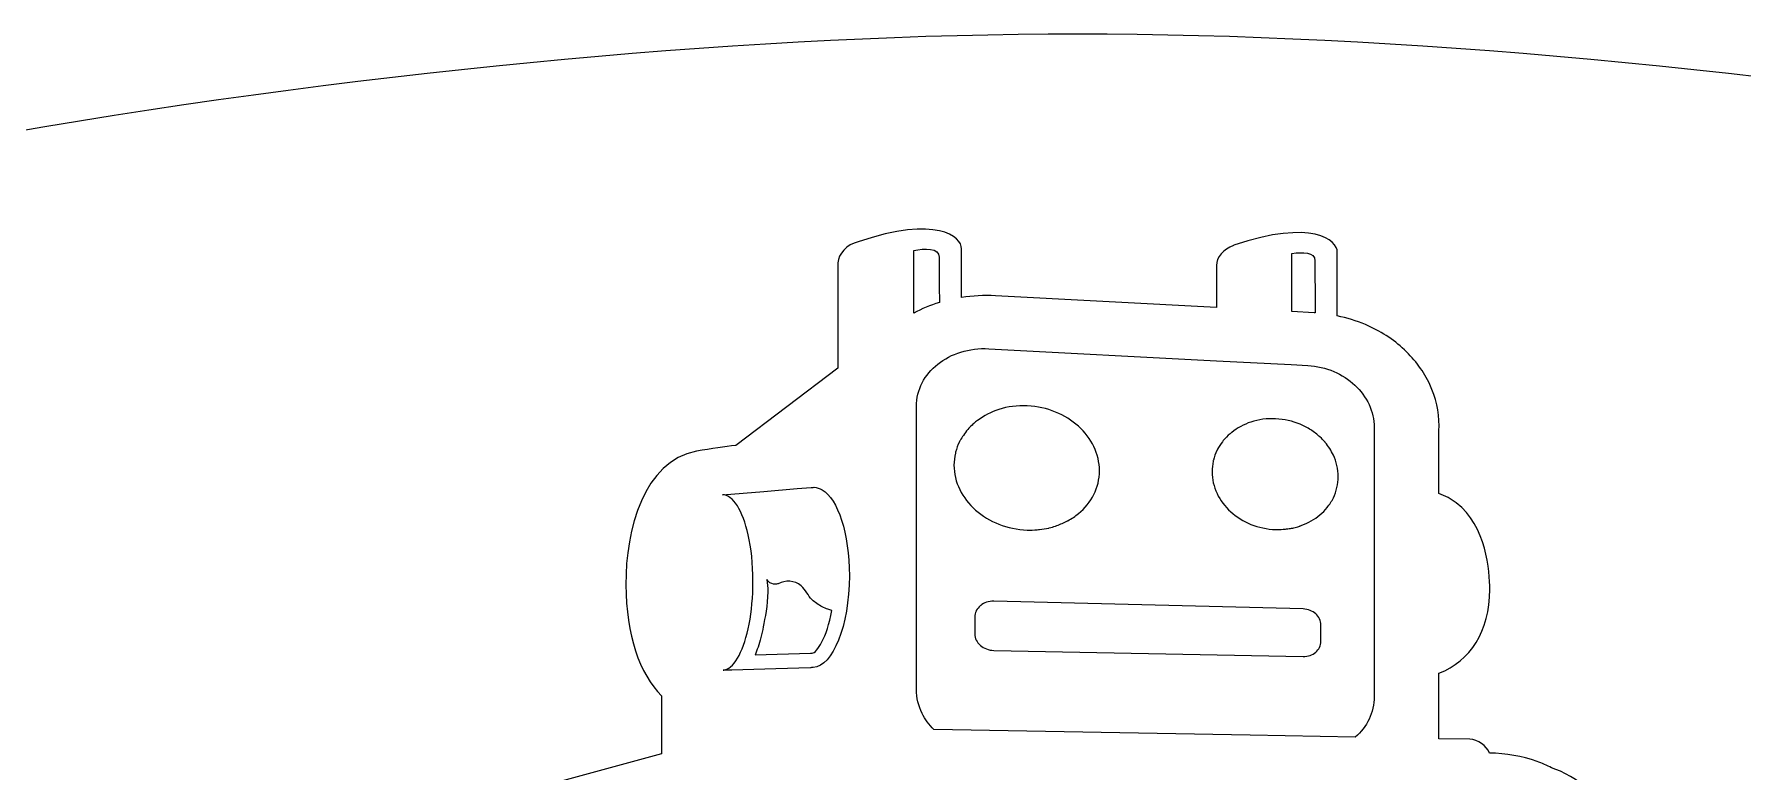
# Model space of a CAD drawing. Header units: millimetres. Extents: x -1134 to -106, y -482 to -94.
# Drawn here: x -995.9 to -945.4, y -394.2 to -372.4 of the extents above; entities that cross this region are included whole.
import ezdxf

# ---------------------------------------------------------------- set-up
doc = ezdxf.new("R2010")
doc.units = ezdxf.units.MM
doc.layers.add('CUTS', color=1, linetype='Continuous', true_color=0xff0000)
doc.layers.add('TEXT', color=5, linetype='Continuous', true_color=0x0000ff)

msp = doc.modelspace()

# ---------------------------------------------------------------- linework, layer by layer
at = {"layer": 'CUTS', "color": 1, "lineweight": 25, "true_color": 0xff0000}
for points in [[(-965.025, -372.386), (-983.555, -372.386), (-1010.733, -376.484), (-1024.865, -383.469)], [(-905.186, -383.469), (-919.318, -376.484), (-946.496, -372.386), (-965.025, -372.386)]]:
    msp.add_open_spline(points, degree=3, dxfattribs=at)
at = {"layer": 'TEXT', "color": 5, "lineweight": 25, "true_color": 0x0000ff}
for points in [[(-969.876, -380.646), (-969.876, -378.789), (-969.876, -378.789)], [(-968.46, -380.181), (-968.46, -378.738)], [(-958.032, -380.633), (-958.688, -380.598), (-958.688, -378.879), (-958.688, -378.88)], [(-957.348, -380.726), (-957.348, -378.841)], [(-972.116, -379.157), (-972.116, -382.055)], [(-960.925, -379.237), (-960.925, -380.481), (-967.462, -380.132)], [(-967.651, -381.698), (-960.925, -382.053), (-958.709, -382.169), (-958.223, -382.195)], [(-972.122, -382.276), (-975.134, -384.558)], [(-969.796, -391.782), (-969.796, -383.409)], [(-956.256, -384.03), (-956.256, -391.99)], [(-954.342, -385.985), (-954.342, -384.119), (-954.337, -383.978)], [(-975.53, -386.02), (-974.305, -385.921), (-974.305, -385.92)], [(-974.305, -385.92), (-973.326, -385.84), (-972.913, -385.807)], [(-958.36, -389.401), (-967.505, -389.172)], [(-968.071, -389.639), (-968.071, -390.138)], [(-957.832, -390.359), (-957.832, -389.879)], [(-967.505, -390.628), (-958.36, -390.81)], [(-974.566, -390.763), (-972.926, -390.714)], [(-972.85, -391.135), (-972.85, -391.135), (-972.875, -391.135)], [(-972.92, -391.139), (-972.927, -391.139), (-973.949, -391.17), (-975.252, -391.21), (-975.515, -391.217)], [(-972.915, -391.139), (-972.916, -391.139)], [(-953.431, -393.26), (-954.342, -393.243), (-954.342, -391.304)], [(-977.333, -391.972), (-977.333, -393.693), (-980.372, -394.521)], [(-956.816, -393.198), (-959.922, -393.141), (-969.28, -392.97)]]:
    msp.add_lwpolyline(points, dxfattribs=at)
for points in [[(-968.46, -378.738), (-968.46, -378.382), (-969.19, -377.745), (-971.521, -378.532)], [(-957.348, -378.841), (-957.348, -378.486), (-958.077, -377.848), (-960.408, -378.635)], [(-971.521, -378.532), (-971.849, -378.614), (-972.116, -378.893), (-972.116, -379.157)], [(-969.876, -378.789), (-969.553, -378.729), (-969.122, -378.703), (-969.122, -378.99)], [(-969.122, -378.99), (-969.122, -379.294), (-969.119, -379.93), (-969.117, -380.329)], [(-960.422, -378.642), (-960.707, -378.749), (-960.925, -378.999), (-960.925, -379.237)], [(-960.408, -378.635), (-960.415, -378.638), (-960.418, -378.639), (-960.422, -378.642)], [(-958.688, -378.88), (-958.377, -378.831), (-958.01, -378.829), (-958.01, -379.095)], [(-958.01, -379.095), (-958.01, -379.458), (-958.005, -380.299), (-958.004, -380.637)], [(-969.118, -380.329), (-969.386, -380.411), (-969.638, -380.519), (-969.876, -380.646)], [(-967.462, -380.132), (-967.802, -380.113), (-968.136, -380.132), (-968.46, -380.181)], [(-958.004, -380.637), (-958.013, -380.637), (-958.023, -380.633), (-958.032, -380.633)], [(-956.517, -380.984), (-956.782, -380.869), (-957.061, -380.786), (-957.348, -380.726)], [(-955.364, -381.73), (-955.693, -381.42), (-956.081, -381.168), (-956.517, -380.984)], [(-969.163, -382.152), (-968.969, -381.997), (-968.737, -381.876), (-968.481, -381.797)], [(-968.481, -381.797), (-968.226, -381.718), (-967.945, -381.683), (-967.651, -381.698)], [(-954.612, -382.754), (-954.787, -382.378), (-955.04, -382.033), (-955.364, -381.73)], [(-972.116, -382.055), (-972.116, -382.119), (-972.122, -382.276), (-972.122, -382.276)], [(-969.625, -382.707), (-969.516, -382.496), (-969.359, -382.307), (-969.163, -382.152)], [(-958.223, -382.195), (-957.948, -382.206), (-957.69, -382.271), (-957.454, -382.372)], [(-957.454, -382.372), (-957.218, -382.472), (-957.007, -382.609), (-956.829, -382.778)], [(-969.796, -383.409), (-969.796, -383.157), (-969.735, -382.922), (-969.625, -382.707)], [(-956.829, -382.778), (-956.652, -382.942), (-956.508, -383.136), (-956.41, -383.349)], [(-954.337, -383.978), (-954.337, -383.559), (-954.43, -383.147), (-954.612, -382.754)], [(-967.356, -383.496), (-967.59, -383.568), (-967.801, -383.681), (-967.985, -383.819)], [(-966.517, -383.389), (-966.812, -383.376), (-967.097, -383.413), (-967.356, -383.496)], [(-965.682, -383.571), (-965.937, -383.467), (-966.221, -383.402), (-966.517, -383.389)], [(-956.41, -383.349), (-956.31, -383.562), (-956.256, -383.792), (-956.256, -384.03)], [(-968.151, -383.961), (-968.192, -384.002), (-968.237, -384.042), (-968.276, -384.085)], [(-968.046, -383.858), (-968.084, -383.891), (-968.114, -383.928), (-968.151, -383.961)], [(-967.985, -383.819), (-968.005, -383.834), (-968.027, -383.844), (-968.046, -383.858)], [(-965.004, -383.994), (-965.197, -383.82), (-965.426, -383.677), (-965.682, -383.571)], [(-964.548, -384.594), (-964.656, -384.372), (-964.813, -384.169), (-965.004, -383.994)], [(-959.901, -383.868), (-960.115, -383.937), (-960.307, -384.043), (-960.472, -384.174)], [(-959.172, -383.772), (-959.429, -383.76), (-959.677, -383.794), (-959.901, -383.868)], [(-958.449, -383.933), (-958.671, -383.84), (-958.914, -383.785), (-959.172, -383.772)], [(-958.135, -384.098), (-958.234, -384.035), (-958.339, -383.979), (-958.449, -383.933)], [(-975.134, -384.558), (-975.464, -384.593), (-975.848, -384.65), (-976.304, -384.734)], [(-968.523, -384.453), (-968.571, -384.55), (-968.61, -384.652), (-968.637, -384.758)], [(-968.513, -384.426), (-968.518, -384.436), (-968.519, -384.445), (-968.523, -384.453)], [(-968.503, -384.411), (-968.506, -384.418), (-968.509, -384.422), (-968.513, -384.426)], [(-968.405, -384.264), (-968.438, -384.314), (-968.475, -384.358), (-968.503, -384.411)], [(-968.276, -384.085), (-968.325, -384.142), (-968.364, -384.203), (-968.405, -384.264)], [(-960.747, -384.453), (-960.8, -384.521), (-960.849, -384.597), (-960.89, -384.675)], [(-960.722, -384.419), (-960.73, -384.429), (-960.738, -384.442), (-960.747, -384.453)], [(-960.52, -384.213), (-960.591, -384.277), (-960.66, -384.343), (-960.722, -384.419)], [(-960.499, -384.193), (-960.507, -384.199), (-960.513, -384.208), (-960.52, -384.213)], [(-960.472, -384.174), (-960.48, -384.181), (-960.491, -384.186), (-960.499, -384.193)], [(-957.86, -384.31), (-957.944, -384.233), (-958.037, -384.163), (-958.135, -384.098)], [(-957.71, -384.468), (-957.757, -384.414), (-957.806, -384.36), (-957.86, -384.31)], [(-957.707, -384.472), (-957.708, -384.472), (-957.708, -384.469), (-957.71, -384.468)], [(-957.465, -384.846), (-957.526, -384.712), (-957.61, -384.588), (-957.707, -384.472)], [(-976.304, -384.734), (-977.854, -385.025), (-978.396, -387.044), (-978.39, -388.687)], [(-968.643, -384.792), (-968.669, -384.903), (-968.686, -385.021), (-968.686, -385.141)], [(-968.637, -384.758), (-968.639, -384.77), (-968.641, -384.781), (-968.643, -384.792)], [(-964.381, -385.312), (-964.381, -385.06), (-964.442, -384.818), (-964.548, -384.594)], [(-961.018, -385.026), (-961.039, -385.127), (-961.053, -385.231), (-961.053, -385.337)], [(-961.013, -384.995), (-961.014, -385.005), (-961.015, -385.017), (-961.018, -385.026)], [(-960.911, -384.715), (-960.954, -384.805), (-960.987, -384.899), (-961.013, -384.995)], [(-960.906, -384.7), (-960.907, -384.704), (-960.908, -384.71), (-960.911, -384.715)], [(-960.89, -384.675), (-960.894, -384.684), (-960.901, -384.69), (-960.906, -384.7)], [(-957.319, -385.485), (-957.319, -385.26), (-957.372, -385.043), (-957.465, -384.846)], [(-968.686, -385.141), (-968.686, -385.395), (-968.624, -385.641), (-968.513, -385.866)], [(-964.548, -386.013), (-964.442, -385.8), (-964.381, -385.563), (-964.381, -385.312)], [(-961.053, -385.337), (-961.053, -385.564), (-961.001, -385.782), (-960.906, -385.984)], [(-957.465, -386.111), (-957.372, -385.921), (-957.319, -385.708), (-957.319, -385.485)], [(-974.771, -387.206), (-974.932, -386.49), (-975.214, -386.026), (-975.53, -386.02)], [(-972.913, -385.807), (-972.897, -385.804), (-972.883, -385.804), (-972.867, -385.804)], [(-972.867, -385.804), (-972.853, -385.804), (-972.838, -385.8), (-972.824, -385.8)], [(-972.824, -385.8), (-972.74, -385.804), (-972.658, -385.827), (-972.579, -385.875)], [(-972.579, -385.875), (-972.122, -386.15), (-971.779, -387.157), (-971.78, -388.42)], [(-968.513, -385.866), (-968.403, -386.093), (-968.243, -386.299), (-968.046, -386.472)], [(-965.004, -386.578), (-964.813, -386.419), (-964.656, -386.229), (-964.548, -386.013)], [(-960.906, -385.984), (-960.809, -386.184), (-960.671, -386.368), (-960.499, -386.522)], [(-953.828, -386.26), (-953.983, -386.143), (-954.158, -386.052), (-954.342, -385.985)], [(-968.046, -386.473), (-967.848, -386.647), (-967.614, -386.79), (-967.356, -386.893)], [(-965.318, -386.789), (-965.205, -386.729), (-965.099, -386.658), (-965.004, -386.578)], [(-960.499, -386.522), (-960.329, -386.678), (-960.127, -386.806), (-959.901, -386.897)], [(-957.86, -386.616), (-957.784, -386.55), (-957.715, -386.478), (-957.652, -386.402)], [(-957.652, -386.402), (-957.578, -386.312), (-957.515, -386.214), (-957.465, -386.111)], [(-952.839, -388.826), (-952.839, -388.285), (-952.933, -386.95), (-953.828, -386.26)], [(-967.356, -386.893), (-967.097, -386.995), (-966.812, -387.056), (-966.517, -387.066)], [(-966.517, -387.066), (-966.416, -387.069), (-966.319, -387.066), (-966.223, -387.056)], [(-966.223, -387.056), (-966.2, -387.052), (-966.178, -387.052), (-966.155, -387.049)], [(-966.155, -387.049), (-966.059, -387.039), (-965.967, -387.025), (-965.878, -387.005)], [(-965.878, -387.005), (-965.873, -387.001), (-965.871, -387.001), (-965.867, -387.001)], [(-965.867, -387.001), (-965.804, -386.984), (-965.742, -386.967), (-965.682, -386.948)], [(-965.682, -386.948), (-965.669, -386.943), (-965.656, -386.936), (-965.644, -386.93)], [(-965.644, -386.93), (-965.535, -386.894), (-965.43, -386.849), (-965.332, -386.796)], [(-965.332, -386.796), (-965.328, -386.796), (-965.322, -386.792), (-965.318, -386.789)], [(-959.901, -386.897), (-959.677, -386.987), (-959.429, -387.042), (-959.172, -387.051)], [(-959.172, -387.051), (-959.098, -387.054), (-959.024, -387.051), (-958.952, -387.044)], [(-958.952, -387.044), (-958.93, -387.044), (-958.908, -387.04), (-958.884, -387.039)], [(-958.884, -387.039), (-958.833, -387.032), (-958.784, -387.026), (-958.736, -387.018)], [(-958.736, -387.018), (-958.712, -387.012), (-958.69, -387.008), (-958.667, -387.005)], [(-958.667, -387.005), (-958.617, -386.993), (-958.566, -386.979), (-958.518, -386.966)], [(-958.518, -386.966), (-958.5, -386.961), (-958.481, -386.955), (-958.464, -386.951)], [(-958.464, -386.951), (-958.46, -386.947), (-958.454, -386.946), (-958.449, -386.945)], [(-958.449, -386.945), (-958.439, -386.941), (-958.431, -386.937), (-958.421, -386.933)], [(-958.421, -386.933), (-958.211, -386.858), (-958.02, -386.751), (-957.86, -386.616)], [(-974.63, -388.577), (-974.63, -388.066), (-974.683, -387.599), (-974.771, -387.206)], [(-974.743, -389.85), (-974.67, -389.474), (-974.629, -389.041), (-974.63, -388.577)], [(-973.884, -388.654), (-973.908, -388.666), (-974.119, -388.712), (-974.217, -388.525)], [(-974.217, -388.525), (-974.199, -388.645), (-974.193, -388.768), (-974.194, -388.892)], [(-973.202, -388.718), (-973.41, -388.548), (-973.664, -388.547), (-973.884, -388.654)], [(-971.78, -388.42), (-971.784, -389.912), (-972.269, -391.091), (-972.85, -391.135)], [(-978.39, -388.687), (-978.381, -390.168), (-977.989, -391.328), (-977.333, -391.972)], [(-974.194, -388.892), (-974.196, -389.286), (-974.277, -389.68), (-974.325, -389.93)], [(-972.879, -389.129), (-973.009, -389.011), (-973.065, -388.831), (-973.202, -388.718)], [(-954.342, -391.304), (-953.412, -390.933), (-952.839, -390.072), (-952.839, -388.826)], [(-972.746, -389.239), (-972.791, -389.206), (-972.836, -389.17), (-972.879, -389.129)], [(-972.879, -390.711), (-972.737, -390.696), (-972.445, -390.251), (-972.297, -389.448)], [(-972.411, -389.411), (-972.527, -389.371), (-972.638, -389.316), (-972.746, -389.239)], [(-972.297, -389.448), (-972.336, -389.438), (-972.374, -389.425), (-972.411, -389.411)], [(-968.031, -389.466), (-968.056, -389.52), (-968.071, -389.577), (-968.071, -389.639)], [(-968.027, -389.453), (-968.03, -389.457), (-968.028, -389.461), (-968.031, -389.466)], [(-968.024, -389.45), (-968.024, -389.45), (-968.027, -389.45), (-968.027, -389.453)], [(-967.91, -389.308), (-967.957, -389.349), (-967.996, -389.395), (-968.024, -389.45)], [(-967.905, -389.303), (-967.908, -389.303), (-967.908, -389.306), (-967.91, -389.308)], [(-967.895, -389.298), (-967.9, -389.301), (-967.903, -389.301), (-967.905, -389.303)], [(-967.726, -389.204), (-967.789, -389.225), (-967.846, -389.258), (-967.895, -389.298)], [(-967.505, -389.172), (-967.584, -389.168), (-967.658, -389.181), (-967.726, -389.204)], [(-958.155, -389.443), (-958.218, -389.418), (-958.287, -389.402), (-958.36, -389.401)], [(-957.987, -389.546), (-958.034, -389.504), (-958.092, -389.467), (-958.155, -389.443)], [(-957.874, -389.698), (-957.901, -389.64), (-957.939, -389.589), (-957.987, -389.546)], [(-975.462, -391.206), (-975.153, -391.116), (-974.887, -390.596), (-974.743, -389.85)], [(-974.325, -389.93), (-974.367, -390.152), (-974.421, -390.354), (-974.481, -390.535)], [(-957.832, -389.879), (-957.832, -389.816), (-957.847, -389.754), (-957.874, -389.698)], [(-974.481, -390.535), (-974.508, -390.614), (-974.536, -390.692), (-974.566, -390.763)], [(-968.071, -390.138), (-968.071, -390.205), (-968.057, -390.267), (-968.027, -390.326)], [(-968.027, -390.326), (-967.999, -390.383), (-967.957, -390.437), (-967.905, -390.481)], [(-967.905, -390.481), (-967.854, -390.525), (-967.794, -390.562), (-967.726, -390.586)], [(-967.726, -390.586), (-967.658, -390.612), (-967.584, -390.627), (-967.505, -390.628)], [(-957.987, -390.682), (-957.939, -390.642), (-957.901, -390.592), (-957.874, -390.538)], [(-957.874, -390.538), (-957.847, -390.484), (-957.832, -390.423), (-957.832, -390.359)], [(-972.926, -390.714), (-972.911, -390.71), (-972.896, -390.71), (-972.879, -390.71)], [(-972.875, -391.135), (-972.889, -391.135), (-972.901, -391.139), (-972.915, -391.139)], [(-958.36, -390.81), (-958.287, -390.81), (-958.218, -390.8), (-958.155, -390.779)], [(-958.155, -390.779), (-958.092, -390.757), (-958.034, -390.723), (-957.987, -390.682)], [(-975.515, -391.217), (-975.497, -391.213), (-975.48, -391.21), (-975.462, -391.206)], [(-972.916, -391.139), (-972.918, -391.139), (-972.919, -391.139), (-972.92, -391.139)], [(-969.625, -392.493), (-969.735, -392.274), (-969.796, -392.033), (-969.796, -391.782)], [(-956.256, -391.99), (-956.256, -392.229), (-956.31, -392.457), (-956.41, -392.663)], [(-969.28, -392.97), (-969.421, -392.828), (-969.54, -392.668), (-969.625, -392.493)], [(-956.41, -392.663), (-956.505, -392.863), (-956.645, -393.044), (-956.816, -393.198)], [(-952.848, -393.668), (-952.944, -393.44), (-953.183, -393.264), (-953.431, -393.26)], [(-951.439, -393.916), (-951.886, -393.757), (-952.361, -393.676), (-952.848, -393.668)], [(-951.009, -394.102), (-951.149, -394.032), (-951.29, -393.969), (-951.439, -393.916)], [(-948.759, -395.664), (-949.287, -395.099), (-950.355, -394.315), (-951.009, -394.102)]]:
    msp.add_open_spline(points, degree=3, dxfattribs=at)

doc.saveas('drawing.dxf')
